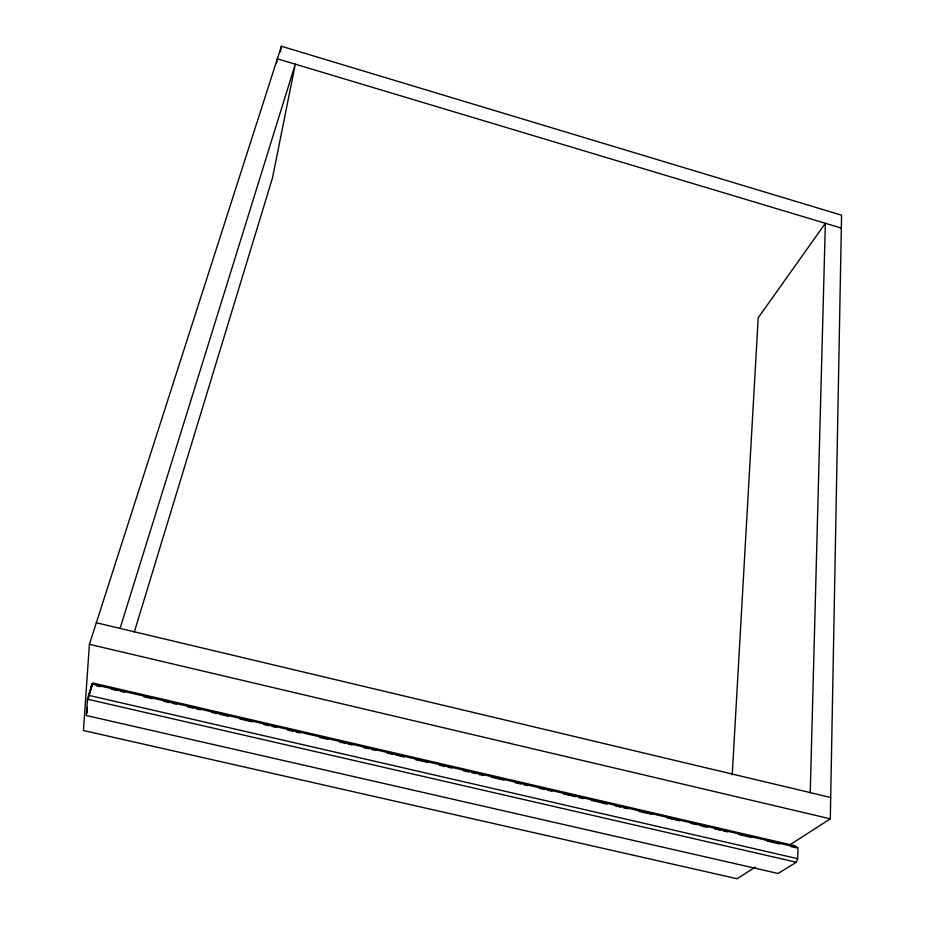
<?xml version="1.0" encoding="UTF-8"?>
<svg xmlns="http://www.w3.org/2000/svg" width="925" height="925" viewBox="0 0 925 925"><rect width="100%" height="100%" fill="white"/><g stroke="black" fill="none" stroke-linecap="round" stroke-linejoin="round"><path stroke-width="1.39" d="M789.152 845.3L830.292 818.845L841.565 215.19L281.408 46.25L89.413 644.309L83.435 730.507L737.121 878.75L755.274 867.083M810.242 792.609L825.354 223.283L758.211 317.784L732.242 774.734M797.662 858.701L797.997 847.589L91.98 684.038L87.47 699.184L86.279 715.511L778.075 873.478L796.367 862.239L797.662 858.701L88.43 695.276M87.378 707.405L86.962 713.117L87.401 712.146M87.898 700.26L91.98 684.038M276.598 63.039L277.384 58.795L841.322 228.082M280.356 51.927L281.408 46.25M134.275 632.099L272.47 177.982L295.306 64.172L120.065 628.41M90.951 688.952L88.939 695.334L92.882 683.032L795.407 845.855L796.518 847.843L790.887 846.548M91.748 686.408L92.199 685.46M87.47 699.184L796.367 862.239M96.304 685.691L100.524 686.674M111.775 689.275L117.394 690.57M120.204 691.229L124.424 692.201M144.115 696.768L152.544 698.71M163.794 701.323L169.425 702.618M172.235 703.278L176.455 704.249M187.694 706.862L193.325 708.157M196.135 708.804L200.355 709.787M211.605 712.389L217.225 713.695M220.034 714.343L228.475 716.297M239.725 718.898L252.375 721.835M263.625 724.437L269.244 725.743M272.066 726.391L276.274 727.374M287.525 729.975L293.156 731.282M295.965 731.929L300.186 732.901M319.865 737.468L328.306 739.422M339.556 742.023L345.175 743.33M347.985 743.978L352.205 744.949M363.456 747.562L369.075 748.857M371.896 749.516L376.105 750.487M387.355 753.089L392.986 754.395M395.796 755.043L404.225 756.997M415.475 759.61L428.136 762.535M439.387 765.137L445.006 766.443M447.816 767.091L452.036 768.074M463.286 770.675L468.906 771.982M471.715 772.629L475.936 773.612M491.406 777.185L504.056 780.122M515.306 782.723L520.937 784.03M523.747 784.678L527.967 785.649M539.206 788.262L544.837 789.557M547.646 790.216L551.867 791.187M563.117 793.789L575.766 796.726M591.237 800.31L603.886 803.235M615.137 805.837L620.756 807.143M623.577 807.791L627.786 808.774M639.036 811.375L651.697 814.312M667.156 817.885L679.817 820.822M691.067 823.423L696.687 824.73M699.497 825.378L703.717 826.36M714.967 828.962L720.587 830.268M723.396 830.916L727.617 831.887M738.867 834.5L751.528 837.426M766.987 841.01L779.648 843.935M478.988 774.491L483.208 775.474M578.923 797.639L583.143 798.61M602.857 803.178L607.077 804.16M702.792 826.314L707.012 827.297M89.413 644.309L830.292 818.845M96.339 622.756L830.685 797.477"/></g></svg>
